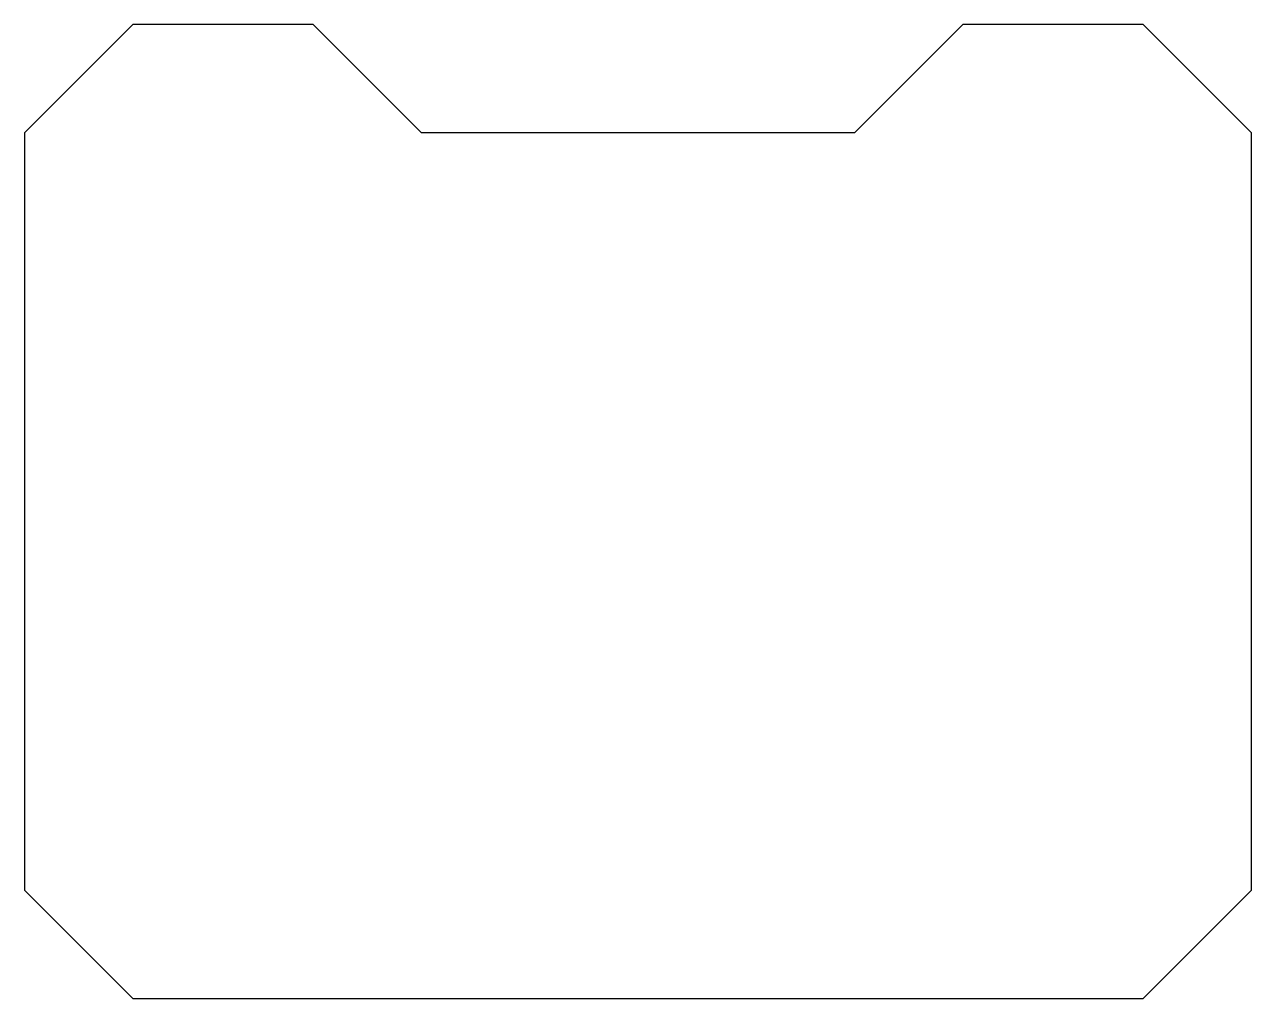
# Model space of a CAD drawing. Extents: x -7.5 to 77.5, y -67.5 to 0.
import ezdxf

# ---------------------------------------------------------------- set-up
doc = ezdxf.new("R2010")
doc.units = 0
doc.layers.add('MODELSKETCH_VISIBLE', color=7, linetype='CONTINUOUS')

msp = doc.modelspace()

# ---------------------------------------------------------------- linework, layer by layer
at = {"layer": 'MODELSKETCH_VISIBLE'}
for p, q in [((0, 0), (-7.5, -7.5)), ((12.5, 0), (0, 0)), ((20, -7.5), (12.5, 0)), ((70, 0), (57.5, 0)), ((77.5, -7.5), (70, 0)), ((57.5, 0), (50, -7.5)), ((-7.5, -7.5), (-7.5, -60)), ((50, -7.5), (20, -7.5)), ((77.5, -60), (77.5, -7.5)), ((-7.5, -60), (0, -67.5)), ((70, -67.5), (77.5, -60)), ((0, -67.5), (70, -67.5))]:
    msp.add_line(p, q, dxfattribs=at)

doc.saveas('drawing.dxf')
